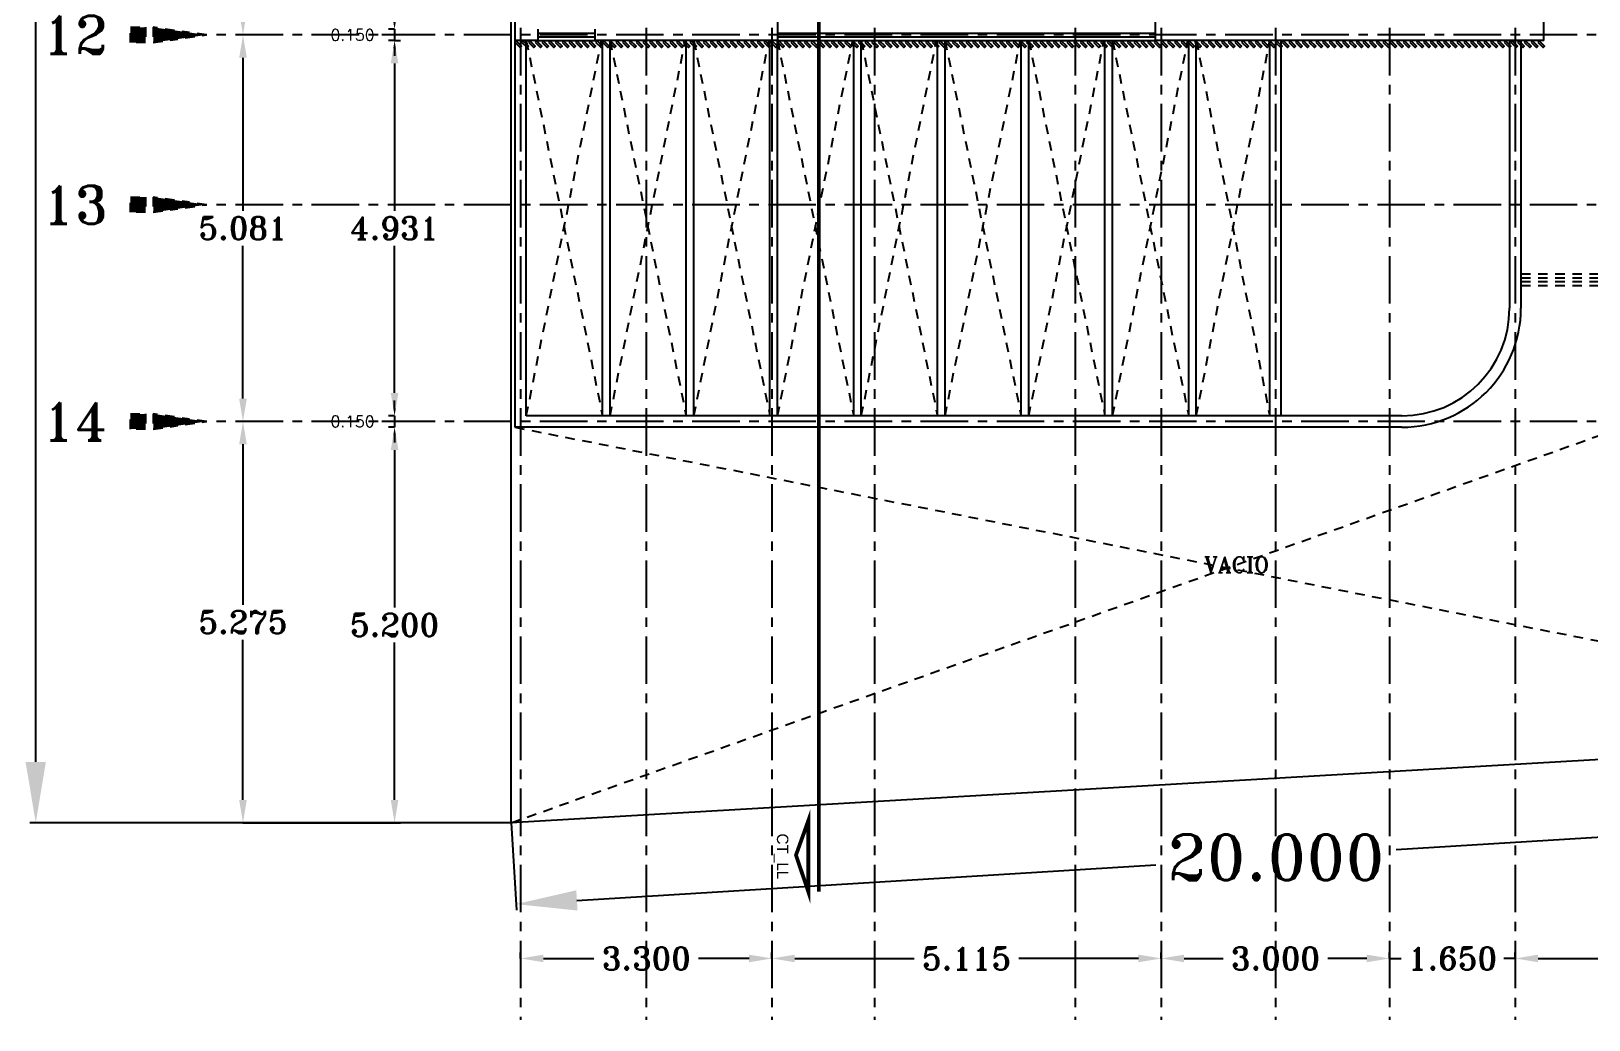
# Model space of a CAD drawing. Extents: x 915 to 2178, y -798 to 165.
# Drawn here: x 1325.22 to 1345.68, y -724.2 to -711.21 of the extents above; entities that cross this region are included whole.
import ezdxf
from ezdxf.enums import TextEntityAlignment as Align

# ---------------------------------------------------------------- set-up
doc = ezdxf.new("R2010")
doc.units = 0
doc.header["$LTSCALE"] = 0.5
doc.header["$MEASUREMENT"] = 0
for name, pattern in [('ACAD_ISO10W100', [18, 12, -3, 0, -3]), ('CENTER', [2, 1.25, -0.25, 0.25, -0.25]), ('DASHDOT2', [0.5, 0.25, -0.125, 0, -0.125]), ('HIDDEN2', [0.1875, 0.125, -0.0625])]:
    doc.linetypes.add(name, pattern=pattern)
doc.layers.get('0').update_dxf_attribs({"linetype": 'CONTINUOUS'})
doc.layers.get('DEFPOINTS').update_dxf_attribs({"linetype": 'CONTINUOUS'})
for name, color, linetype in [('COTA', 7, 'CONTINUOUS'), ('COTAS', 7, 'CONTINUOUS'), ('EJE', 125, 'DASHDOT2'), ('EJES', 125, 'CENTER'), ('linea_corte', 1, 'ACAD_ISO10W100'), ('MOBILIARIO', 125, 'CONTINUOUS'), ('MURO', 150, 'CONTINUOUS'), ('muro bajo', 40, 'CONTINUOUS'), ('proyecciones', 6, 'HIDDEN2'), ('TERRENO', 8, 'CONTINUOUS'), ('ventanas', 4, 'CONTINUOUS')]:
    doc.layers.add(name, color=color, linetype=linetype)
doc.styles.add('ROMANT', font='romant')
doc.dimstyles.new('detalle', dxfattribs={"dimtxt": 0.2, "dimasz": 0.15, "dimexe": 0.08, "dimexo": 0, "dimgap": 0.08, "dimtad": 0, "dimtih": 1, "dimtoh": 1, "dimdec": 3, "dimzin": 1, "dimdsep": 46, "dimtxsty": 'ROMANT', "dimcen": 0.15, "dimclrd": 143, "dimclre": 9, "dimadec": 0, "dimazin": 0, "dimtfac": 1, "dimtdec": 3, "dimtmove": 0, "dimatfit": 3, "dimfxl": 1, "dimarcsym": 0})

# ---------------------------------------------------------------- blocks, each defined once
blk = doc.blocks.new('*D58')
at = {"layer": 'COTAS', "color": 9, "lineweight": -2, "transparency": 16777216}
for p, q in [((1331.523, -671.662), (1325.199, -671.662)), ((1331.523, -721.612), (1325.199, -721.612))]:
    blk.add_line(p, q, dxfattribs=at)
at = {"layer": 'COTAS', "color": 143, "lineweight": -2, "transparency": 16777216}
for p, q in [((1325.279, -672.462), (1325.279, -697.565)), ((1325.279, -720.812), (1325.279, -698.325))]:
    blk.add_line(p, q, dxfattribs=at)
at = {"layer": 'COTAS', "color": 143, "transparency": 16777216}
for points in [[(1325.145, -672.462), (1325.412, -672.462), (1325.279, -671.662)], [(1325.145, -720.812), (1325.412, -720.812), (1325.279, -721.612)]]:
    blk.add_solid(points, dxfattribs=at)
at = {"layer": 'DEFPOINTS', "color": 0, "transparency": 16777216}
for p in [(1331.523, -671.662), (1325.279, -721.612), (1331.523, -721.612)]:
    blk.add_point(p, dxfattribs=at)
at = {"layer": 'COTAS', "color": 0, "transparency": 16777216, "insert": (1325.279, -697.945), "char_height": 0.6, "attachment_point": 5, "style": 'ROMANT'}
blk.add_mtext('49.950', dxfattribs=at)
blk = doc.blocks.new('*D59')
at = {"layer": 'COTAS', "color": 9, "lineweight": -2, "transparency": 16777216}
for p, q in [((1351.485, -720.381), (1351.555, -721.53)), ((1331.523, -721.612), (1331.593, -722.761))]:
    blk.add_line(p, q, dxfattribs=at)
at = {"layer": 'COTAS', "color": 143, "lineweight": -2, "transparency": 16777216}
for p, q in [((1350.752, -721.499), (1343.149, -721.968)), ((1332.387, -722.632), (1339.989, -722.163))]:
    blk.add_line(p, q, dxfattribs=at)
at = {"layer": 'COTAS', "color": 143, "transparency": 16777216}
for points in [[(1350.744, -721.366), (1350.76, -721.632), (1351.551, -721.45)], [(1332.379, -722.499), (1332.395, -722.765), (1331.588, -722.681)]]:
    blk.add_solid(points, dxfattribs=at)
at = {"layer": 'DEFPOINTS', "color": 0, "transparency": 16777216}
for p in [(1351.485, -720.381), (1331.523, -721.612), (1351.551, -721.45)]:
    blk.add_point(p, dxfattribs=at)
at = {"layer": 'COTAS', "color": 0, "transparency": 16777216, "insert": (1341.569, -722.066), "char_height": 0.6, "attachment_point": 5, "style": 'ROMANT'}
blk.add_mtext('20.000', dxfattribs=at)
blk = doc.blocks.new('DI-P0102')
at = {"const_width": 0.2}
blk.add_lwpolyline([(-0.8, 0), (-1, 0)], dxfattribs=at)
for points in [[(-1, 0.1), (-0.8, 0.1), (-0.8, -0.1), (-1, -0.1)], [(0, 0), (-0.7, 0.1), (-0.7, -0.1)]]:
    blk.add_lwpolyline(points, close=True)
blk.add_lwpolyline([(0, 0, 0, 0.2, 0), (-0.7, 0, 0.2, 0.2, 0)], format="xyseb")
at = {"style": 'ROMANT'}
blk.add_attdef('A', text='', height=0.6, dxfattribs=at).set_placement((-1.3, 0), align=Align.MIDDLE_RIGHT)
blk = doc.blocks.new('*D87')
at = {"layer": 'COTA', "color": 9, "lineweight": -2, "transparency": 16777216}
for p, q in [((1328.001, -709.606), (1327.921, -709.606)), ((1328.001, -711.256), (1327.921, -711.256))]:
    blk.add_line(p, q, dxfattribs=at)
at = {"layer": 'COTA', "color": 143, "lineweight": -2, "transparency": 16777216}
for p, q in [((1328.001, -709.906), (1328.001, -710.201)), ((1328.001, -710.956), (1328.001, -710.661))]:
    blk.add_line(p, q, dxfattribs=at)
at = {"layer": 'COTA', "color": 143, "transparency": 16777216}
for points in [[(1327.951, -709.906), (1328.051, -709.906), (1328.001, -709.606)], [(1327.951, -710.956), (1328.051, -710.956), (1328.001, -711.256)]]:
    blk.add_solid(points, dxfattribs=at)
at = {"layer": 'DEFPOINTS', "color": 0, "transparency": 16777216}
for p in [(1328.001, -709.606), (1328.001, -711.256), (1328.001, -711.256)]:
    blk.add_point(p, dxfattribs=at)
at = {"layer": 'COTA', "color": 0, "transparency": 16777216, "insert": (1328.001, -710.431), "char_height": 0.3, "attachment_point": 5, "style": 'ROMANT'}
blk.add_mtext('1.650', dxfattribs=at)
blk = doc.blocks.new('*D88')
at = {"layer": 'COTA', "color": 9, "lineweight": -2, "transparency": 16777216}
for p, q in [((1328.001, -716.337), (1327.921, -716.337)), ((1328.001, -721.612), (1327.921, -721.612))]:
    blk.add_line(p, q, dxfattribs=at)
at = {"layer": 'COTA', "color": 143, "lineweight": -2, "transparency": 16777216}
for p, q in [((1328.001, -716.637), (1328.001, -718.745)), ((1328.001, -721.312), (1328.001, -719.205))]:
    blk.add_line(p, q, dxfattribs=at)
at = {"layer": 'COTA', "color": 143, "transparency": 16777216}
for points in [[(1327.951, -716.637), (1328.051, -716.637), (1328.001, -716.337)], [(1327.951, -721.312), (1328.051, -721.312), (1328.001, -721.612)]]:
    blk.add_solid(points, dxfattribs=at)
at = {"layer": 'DEFPOINTS', "color": 0, "transparency": 16777216}
for p in [(1328.001, -716.337), (1328.001, -721.612), (1328.001, -721.612)]:
    blk.add_point(p, dxfattribs=at)
at = {"layer": 'COTA', "color": 0, "transparency": 16777216, "insert": (1328.001, -718.975), "char_height": 0.3, "attachment_point": 5, "style": 'ROMANT'}
blk.add_mtext('5.275', dxfattribs=at)
blk = doc.blocks.new('*D93')
at = {"layer": 'COTA', "color": 9, "lineweight": -2, "transparency": 16777216}
for p, q in [((1328.001, -711.256), (1327.921, -711.256)), ((1328.001, -716.337), (1327.921, -716.337))]:
    blk.add_line(p, q, dxfattribs=at)
at = {"layer": 'COTA', "color": 143, "lineweight": -2, "transparency": 16777216}
for p, q in [((1328.001, -711.556), (1328.001, -713.567)), ((1328.001, -716.037), (1328.001, -714.027))]:
    blk.add_line(p, q, dxfattribs=at)
at = {"layer": 'COTA', "color": 143, "transparency": 16777216}
for points in [[(1327.951, -711.556), (1328.051, -711.556), (1328.001, -711.256)], [(1327.951, -716.037), (1328.051, -716.037), (1328.001, -716.337)]]:
    blk.add_solid(points, dxfattribs=at)
at = {"layer": 'DEFPOINTS', "color": 0, "transparency": 16777216}
for p in [(1328.001, -711.256), (1328.001, -716.337), (1328.001, -716.337)]:
    blk.add_point(p, dxfattribs=at)
at = {"layer": 'COTA', "color": 0, "transparency": 16777216, "insert": (1328.001, -713.797), "char_height": 0.3, "attachment_point": 5, "style": 'ROMANT'}
blk.add_mtext('5.081', dxfattribs=at)
blk = doc.blocks.new('*D94')
at = {"layer": 'COTA', "color": 9, "lineweight": -2, "transparency": 16777216}
for p, q in [((1331.648, -723.395), (1331.648, -723.315)), ((1334.948, -723.395), (1334.948, -723.315))]:
    blk.add_line(p, q, dxfattribs=at)
at = {"layer": 'COTA', "color": 143, "lineweight": -2, "transparency": 16777216}
for p, q in [((1331.948, -723.395), (1332.61, -723.395)), ((1334.648, -723.395), (1333.985, -723.395))]:
    blk.add_line(p, q, dxfattribs=at)
at = {"layer": 'COTA', "color": 143, "transparency": 16777216}
for points in [[(1331.948, -723.345), (1331.948, -723.445), (1331.648, -723.395)], [(1334.648, -723.345), (1334.648, -723.445), (1334.948, -723.395)]]:
    blk.add_solid(points, dxfattribs=at)
at = {"layer": 'DEFPOINTS', "color": 0, "transparency": 16777216}
for p in [(1331.648, -723.395), (1334.948, -723.395), (1334.948, -723.395)]:
    blk.add_point(p, dxfattribs=at)
at = {"layer": 'COTA', "color": 0, "transparency": 16777216, "insert": (1333.298, -723.395), "char_height": 0.3, "attachment_point": 5, "style": 'ROMANT'}
blk.add_mtext('3.300', dxfattribs=at)
blk = doc.blocks.new('*D95')
at = {"layer": 'COTA', "color": 9, "lineweight": -2, "transparency": 16777216}
for p, q in [((1334.948, -723.395), (1334.948, -723.315)), ((1340.062, -723.395), (1340.062, -723.315))]:
    blk.add_line(p, q, dxfattribs=at)
at = {"layer": 'COTA', "color": 143, "lineweight": -2, "transparency": 16777216}
for p, q in [((1335.248, -723.395), (1336.818, -723.395)), ((1339.762, -723.395), (1338.192, -723.395))]:
    blk.add_line(p, q, dxfattribs=at)
at = {"layer": 'COTA', "color": 143, "transparency": 16777216}
for points in [[(1335.248, -723.345), (1335.248, -723.445), (1334.948, -723.395)], [(1339.762, -723.345), (1339.762, -723.445), (1340.062, -723.395)]]:
    blk.add_solid(points, dxfattribs=at)
at = {"layer": 'DEFPOINTS', "color": 0, "transparency": 16777216}
for p in [(1334.948, -723.395), (1340.062, -723.395), (1340.062, -723.395)]:
    blk.add_point(p, dxfattribs=at)
at = {"layer": 'COTA', "color": 0, "transparency": 16777216, "insert": (1337.505, -723.395), "char_height": 0.3, "attachment_point": 5, "style": 'ROMANT'}
blk.add_mtext('5.115', dxfattribs=at)
blk = doc.blocks.new('*D96')
at = {"layer": 'COTA', "color": 9, "lineweight": -2, "transparency": 16777216}
for p, q in [((1340.062, -723.395), (1340.062, -723.315)), ((1343.062, -723.395), (1343.062, -723.315))]:
    blk.add_line(p, q, dxfattribs=at)
at = {"layer": 'COTA', "color": 143, "lineweight": -2, "transparency": 16777216}
for p, q in [((1340.362, -723.395), (1340.875, -723.395)), ((1342.762, -723.395), (1342.249, -723.395))]:
    blk.add_line(p, q, dxfattribs=at)
at = {"layer": 'COTA', "color": 143, "transparency": 16777216}
for points in [[(1340.362, -723.345), (1340.362, -723.445), (1340.062, -723.395)], [(1342.762, -723.345), (1342.762, -723.445), (1343.062, -723.395)]]:
    blk.add_solid(points, dxfattribs=at)
at = {"layer": 'DEFPOINTS', "color": 0, "transparency": 16777216}
for p in [(1340.062, -723.395), (1343.062, -723.395), (1343.062, -723.395)]:
    blk.add_point(p, dxfattribs=at)
at = {"layer": 'COTA', "color": 0, "transparency": 16777216, "insert": (1341.562, -723.395), "char_height": 0.3, "attachment_point": 5, "style": 'ROMANT'}
blk.add_mtext('3.000', dxfattribs=at)
blk = doc.blocks.new('*D97')
at = {"layer": 'COTA', "color": 143, "lineweight": -2, "transparency": 16777216}
for p, q in [((1342.762, -723.395), (1342.462, -723.395)), ((1343.062, -723.395), (1343.214, -723.395)), ((1344.712, -723.395), (1344.56, -723.395)), ((1345.012, -723.395), (1345.312, -723.395))]:
    blk.add_line(p, q, dxfattribs=at)
at = {"layer": 'COTA', "color": 9, "lineweight": -2, "transparency": 16777216}
for p, q in [((1343.062, -723.395), (1343.062, -723.315)), ((1344.712, -723.395), (1344.712, -723.315))]:
    blk.add_line(p, q, dxfattribs=at)
at = {"layer": 'COTA', "color": 143, "transparency": 16777216}
for points in [[(1342.762, -723.345), (1342.762, -723.445), (1343.062, -723.395)], [(1345.012, -723.345), (1345.012, -723.445), (1344.712, -723.395)]]:
    blk.add_solid(points, dxfattribs=at)
at = {"layer": 'DEFPOINTS', "color": 0, "transparency": 16777216}
for p in [(1343.062, -723.395), (1344.712, -723.395), (1344.712, -723.395)]:
    blk.add_point(p, dxfattribs=at)
at = {"layer": 'COTA', "color": 0, "transparency": 16777216, "insert": (1343.887, -723.395), "char_height": 0.3, "attachment_point": 5, "style": 'ROMANT'}
blk.add_mtext('1.650', dxfattribs=at)
blk = doc.blocks.new('*D98')
at = {"layer": 'COTA', "color": 9, "lineweight": -2, "transparency": 16777216}
for p, q in [((1344.712, -723.395), (1344.712, -723.315)), ((1351.318, -723.395), (1351.318, -723.315))]:
    blk.add_line(p, q, dxfattribs=at)
at = {"layer": 'COTA', "color": 143, "lineweight": -2, "transparency": 16777216}
for p, q in [((1345.012, -723.395), (1347.328, -723.395)), ((1351.018, -723.395), (1348.702, -723.395))]:
    blk.add_line(p, q, dxfattribs=at)
at = {"layer": 'COTA', "color": 143, "transparency": 16777216}
for points in [[(1345.012, -723.345), (1345.012, -723.445), (1344.712, -723.395)], [(1351.018, -723.345), (1351.018, -723.445), (1351.318, -723.395)]]:
    blk.add_solid(points, dxfattribs=at)
at = {"layer": 'DEFPOINTS', "color": 0, "transparency": 16777216}
for p in [(1344.712, -723.395), (1351.318, -723.395), (1351.318, -723.395)]:
    blk.add_point(p, dxfattribs=at)
at = {"layer": 'COTA', "color": 0, "transparency": 16777216, "insert": (1348.015, -723.395), "char_height": 0.3, "attachment_point": 5, "style": 'ROMANT'}
blk.add_mtext('6.606', dxfattribs=at)
blk = doc.blocks.new('*D178')
at = {"layer": 'COTA', "color": 143, "lineweight": -2, "transparency": 16777216}
for p, q in [((1329.992, -711.081), (1329.992, -710.981)), ((1329.992, -711.181), (1329.992, -711.331)), ((1329.992, -711.181), (1329.992, -711.331)), ((1329.983, -711.256), (1329.823, -711.256)), ((1329.992, -711.256), (1329.983, -711.256)), ((1329.992, -711.431), (1329.992, -711.531))]:
    blk.add_line(p, q, dxfattribs=at)
at = {"layer": 'COTA', "color": 9, "lineweight": -2, "transparency": 16777216}
for p, q in [((1329.992, -711.181), (1329.912, -711.181)), ((1329.992, -711.331), (1329.912, -711.331))]:
    blk.add_line(p, q, dxfattribs=at)
at = {"layer": 'COTA', "color": 143, "transparency": 16777216}
for points in [[(1329.975, -711.081), (1330.009, -711.081), (1329.992, -711.181)], [(1329.975, -711.431), (1330.009, -711.431), (1329.992, -711.331)]]:
    blk.add_solid(points, dxfattribs=at)
at = {"layer": 'DEFPOINTS', "color": 0, "transparency": 16777216}
for p in [(1329.992, -711.181), (1329.992, -711.331), (1329.992, -711.331)]:
    blk.add_point(p, dxfattribs=at)
at = {"layer": 'COTA', "color": 0, "transparency": 16777216, "insert": (1329.44, -711.256), "char_height": 0.15, "attachment_point": 5, "style": 'ROMANT'}
blk.add_mtext('0.150', dxfattribs=at)
blk = doc.blocks.new('*D179')
at = {"layer": 'COTA', "color": 143, "lineweight": -2, "transparency": 16777216}
for p, q in [((1329.992, -716.162), (1329.992, -716.062)), ((1329.992, -716.262), (1329.992, -716.412)), ((1329.992, -716.262), (1329.992, -716.412)), ((1329.983, -716.337), (1329.823, -716.337)), ((1329.992, -716.337), (1329.983, -716.337)), ((1329.992, -716.512), (1329.992, -716.612))]:
    blk.add_line(p, q, dxfattribs=at)
at = {"layer": 'COTA', "color": 9, "lineweight": -2, "transparency": 16777216}
for p, q in [((1329.992, -716.262), (1329.912, -716.262)), ((1329.992, -716.412), (1329.912, -716.412))]:
    blk.add_line(p, q, dxfattribs=at)
at = {"layer": 'COTA', "color": 143, "transparency": 16777216}
for points in [[(1329.975, -716.162), (1330.009, -716.162), (1329.992, -716.262)], [(1329.975, -716.512), (1330.009, -716.512), (1329.992, -716.412)]]:
    blk.add_solid(points, dxfattribs=at)
at = {"layer": 'DEFPOINTS', "color": 0, "transparency": 16777216}
for p in [(1329.992, -716.262), (1329.992, -716.412), (1329.992, -716.412)]:
    blk.add_point(p, dxfattribs=at)
at = {"layer": 'COTA', "color": 0, "transparency": 16777216, "insert": (1329.44, -716.337), "char_height": 0.15, "attachment_point": 5, "style": 'ROMANT'}
blk.add_mtext('0.150', dxfattribs=at)
blk = doc.blocks.new('*D180')
at = {"layer": 'COTA', "color": 9, "lineweight": -2, "transparency": 16777216}
for p, q in [((1329.992, -711.331), (1330.072, -711.331)), ((1329.992, -716.262), (1329.912, -716.262))]:
    blk.add_line(p, q, dxfattribs=at)
at = {"layer": 'COTA', "color": 143, "lineweight": -2, "transparency": 16777216}
for p, q in [((1329.992, -711.631), (1329.992, -713.567)), ((1329.992, -715.962), (1329.992, -714.027))]:
    blk.add_line(p, q, dxfattribs=at)
at = {"layer": 'COTA', "color": 143, "transparency": 16777216}
for points in [[(1329.942, -711.631), (1330.042, -711.631), (1329.992, -711.331)], [(1329.942, -715.962), (1330.042, -715.962), (1329.992, -716.262)]]:
    blk.add_solid(points, dxfattribs=at)
at = {"layer": 'DEFPOINTS', "color": 0, "transparency": 16777216}
for p in [(1329.992, -711.331), (1329.992, -716.262), (1329.992, -716.262)]:
    blk.add_point(p, dxfattribs=at)
at = {"layer": 'COTA', "color": 0, "transparency": 16777216, "insert": (1329.992, -713.797), "char_height": 0.3, "attachment_point": 5, "style": 'ROMANT'}
blk.add_mtext('4.931', dxfattribs=at)
blk = doc.blocks.new('*D181')
at = {"layer": 'COTA', "color": 9, "lineweight": -2, "transparency": 16777216}
for p, q in [((1329.992, -716.412), (1329.912, -716.412)), ((1328.001, -721.612), (1330.072, -721.612))]:
    blk.add_line(p, q, dxfattribs=at)
at = {"layer": 'COTA', "color": 143, "lineweight": -2, "transparency": 16777216}
for p, q in [((1329.992, -716.712), (1329.992, -718.782)), ((1329.992, -721.312), (1329.992, -719.242))]:
    blk.add_line(p, q, dxfattribs=at)
at = {"layer": 'COTA', "color": 143, "transparency": 16777216}
for points in [[(1329.942, -716.712), (1330.042, -716.712), (1329.992, -716.412)], [(1329.942, -721.312), (1330.042, -721.312), (1329.992, -721.612)]]:
    blk.add_solid(points, dxfattribs=at)
at = {"layer": 'DEFPOINTS', "color": 0, "transparency": 16777216}
for p in [(1329.992, -716.412), (1328.001, -721.612), (1329.992, -721.612)]:
    blk.add_point(p, dxfattribs=at)
at = {"layer": 'COTA', "color": 0, "transparency": 16777216, "insert": (1329.992, -719.012), "char_height": 0.3, "attachment_point": 5, "style": 'ROMANT'}
blk.add_mtext('5.200', dxfattribs=at)

msp = doc.modelspace()

# ---------------------------------------------------------------- linework, layer by layer
at = {"layer": 'COTA'}
msp.add_line((1331.5225, -721.6124), (1328.6091, -721.6124), dxfattribs=at)
at = {"layer": 'EJES'}
for p, q in [((1331.6475, -669.1624), (1331.6475, -724.2023)), ((1333.2975, -669.1624), (1333.2975, -724.2023)), ((1334.9475, -669.1624), (1334.9475, -724.2023)), ((1336.2975, -669.1624), (1336.2975, -724.2023)), ((1338.9299, -669.1624), (1338.9299, -724.2023)), ((1340.0622, -669.1624), (1340.0622, -724.2023)), ((1341.5622, -669.1624), (1341.5622, -724.2023)), ((1343.0622, -669.1624), (1343.0622, -724.2023)), ((1344.7122, -669.1624), (1344.7122, -724.2023)), ((1355.5265, -711.2561), (1327.5225, -711.2561)), ((1355.5265, -713.4874), (1327.5225, -713.4874)), ((1355.5265, -716.3374), (1327.5225, -716.3374))]:
    msp.add_line(p, q, dxfattribs=at)
at = {"layer": 'linea_corte', "ltscale": 0.05, "const_width": 0.05}
msp.add_lwpolyline([(1335.5645, -670.8789), (1335.5645, -722.517)], dxfattribs=at)
at = {"layer": 'linea_corte', "const_width": 0.05}
msp.add_lwpolyline([(1335.4259, -721.5854), (1335.4259, -722.517), (1335.2646, -722.0367), (1335.4259, -721.5854)], dxfattribs=at)
at = {"layer": 'MOBILIARIO', "ltscale": 5}
for p, q in [((1332.7225, -716.2624), (1332.7225, -711.3311)), ((1332.8225, -716.2624), (1332.8225, -711.3311)), ((1333.8225, -716.2624), (1333.8225, -711.3311)), ((1333.9225, -716.2624), (1333.9225, -711.3311)), ((1334.9225, -716.2624), (1334.9225, -711.3311)), ((1335.0225, -716.2624), (1335.0225, -711.3311)), ((1336.0225, -716.2624), (1336.0225, -711.3311)), ((1336.1225, -716.2624), (1336.1225, -711.3311)), ((1337.1225, -716.2624), (1337.1225, -711.3311)), ((1337.2225, -716.2624), (1337.2225, -711.3311)), ((1338.2225, -716.2624), (1338.2225, -711.3311)), ((1338.3225, -716.2624), (1338.3225, -711.3311)), ((1339.3225, -716.2624), (1339.3225, -711.3311)), ((1339.4225, -716.2624), (1339.4225, -711.3311)), ((1340.4225, -716.2624), (1340.4225, -711.3311)), ((1340.5225, -716.2624), (1340.5225, -711.3311))]:
    msp.add_line(p, q, dxfattribs=at)
for points in [[(1331.5725, -711.3498), (1331.6433, -711.4205), (1331.6609, -711.4028), (1331.5902, -711.3321), (1331.5725, -711.3498)], [(1331.6609, -711.3498), (1331.7316, -711.4205), (1331.7493, -711.4028), (1331.6786, -711.3321), (1331.6609, -711.3498)], [(1331.7493, -711.3498), (1331.82, -711.4205), (1331.8377, -711.4028), (1331.767, -711.3321), (1331.7493, -711.3498)], [(1331.8377, -711.3498), (1331.9084, -711.4205), (1331.9261, -711.4028), (1331.8554, -711.3321), (1331.8377, -711.3498)], [(1331.9261, -711.3498), (1331.9968, -711.4205), (1332.0145, -711.4028), (1331.9438, -711.3321), (1331.9261, -711.3498)], [(1332.0145, -711.3498), (1332.0852, -711.4205), (1332.1029, -711.4028), (1332.0322, -711.3321), (1332.0145, -711.3498)], [(1332.1029, -711.3498), (1332.1736, -711.4205), (1332.1913, -711.4028), (1332.1205, -711.3321), (1332.1029, -711.3498)], [(1332.1913, -711.3498), (1332.262, -711.4205), (1332.2796, -711.4028), (1332.2089, -711.3321), (1332.1913, -711.3498)], [(1332.2796, -711.3498), (1332.3504, -711.4205), (1332.368, -711.4028), (1332.2973, -711.3321), (1332.2796, -711.3498)], [(1332.368, -711.3498), (1332.4387, -711.4205), (1332.4564, -711.4028), (1332.3857, -711.3321), (1332.368, -711.3498)], [(1332.4564, -711.3498), (1332.5271, -711.4205), (1332.5448, -711.4028), (1332.4741, -711.3321), (1332.4564, -711.3498)], [(1332.5448, -711.3498), (1332.6155, -711.4205), (1332.6332, -711.4028), (1332.5625, -711.3321), (1332.5448, -711.3498)], [(1332.6332, -711.3498), (1332.7039, -711.4205), (1332.7216, -711.4028), (1332.6509, -711.3321), (1332.6332, -711.3498)], [(1332.7216, -711.3498), (1332.7923, -711.4205), (1332.81, -711.4028), (1332.7393, -711.3321), (1332.7216, -711.3498)], [(1332.81, -711.3498), (1332.8807, -711.4205), (1332.8984, -711.4028), (1332.8277, -711.3321), (1332.81, -711.3498)], [(1332.8984, -711.3498), (1332.9691, -711.4205), (1332.9868, -711.4028), (1332.916, -711.3321), (1332.8984, -711.3498)], [(1332.9868, -711.3498), (1333.0575, -711.4205), (1333.0751, -711.4028), (1333.0044, -711.3321), (1332.9868, -711.3498)], [(1333.0751, -711.3498), (1333.1459, -711.4205), (1333.1635, -711.4028), (1333.0928, -711.3321), (1333.0751, -711.3498)], [(1333.1635, -711.3498), (1333.2342, -711.4205), (1333.2519, -711.4028), (1333.1812, -711.3321), (1333.1635, -711.3498)], [(1333.2519, -711.3498), (1333.3226, -711.4205), (1333.3403, -711.4028), (1333.2696, -711.3321), (1333.2519, -711.3498)], [(1333.3403, -711.3498), (1333.411, -711.4205), (1333.4287, -711.4028), (1333.358, -711.3321), (1333.3403, -711.3498)], [(1333.4287, -711.3498), (1333.4994, -711.4205), (1333.5171, -711.4028), (1333.4464, -711.3321), (1333.4287, -711.3498)], [(1333.5171, -711.3498), (1333.5878, -711.4205), (1333.6055, -711.4028), (1333.5348, -711.3321), (1333.5171, -711.3498)], [(1333.6055, -711.3498), (1333.6762, -711.4205), (1333.6939, -711.4028), (1333.6232, -711.3321), (1333.6055, -711.3498)], [(1333.6939, -711.3498), (1333.7646, -711.4205), (1333.7822, -711.4028), (1333.7115, -711.3321), (1333.6939, -711.3498)], [(1333.7822, -711.3498), (1333.853, -711.4205), (1333.8706, -711.4028), (1333.7999, -711.3321), (1333.7822, -711.3498)], [(1333.8706, -711.3498), (1333.9413, -711.4205), (1333.959, -711.4028), (1333.8883, -711.3321), (1333.8706, -711.3498)], [(1333.959, -711.3498), (1334.0297, -711.4205), (1334.0474, -711.4028), (1333.9767, -711.3321), (1333.959, -711.3498)], [(1334.0474, -711.3498), (1334.1181, -711.4205), (1334.1358, -711.4028), (1334.0651, -711.3321), (1334.0474, -711.3498)], [(1334.1358, -711.3498), (1334.2065, -711.4205), (1334.2242, -711.4028), (1334.1535, -711.3321), (1334.1358, -711.3498)], [(1334.2242, -711.3498), (1334.2949, -711.4205), (1334.3126, -711.4028), (1334.2419, -711.3321), (1334.2242, -711.3498)], [(1334.3126, -711.3498), (1334.3833, -711.4205), (1334.401, -711.4028), (1334.3303, -711.3321), (1334.3126, -711.3498)], [(1334.401, -711.3498), (1334.4717, -711.4205), (1334.4894, -711.4028), (1334.4186, -711.3321), (1334.401, -711.3498)], [(1334.4894, -711.3498), (1334.5601, -711.4205), (1334.5777, -711.4028), (1334.507, -711.3321), (1334.4894, -711.3498)], [(1334.5777, -711.3498), (1334.6485, -711.4205), (1334.6661, -711.4028), (1334.5954, -711.3321), (1334.5777, -711.3498)], [(1334.6661, -711.3498), (1334.7368, -711.4205), (1334.7545, -711.4028), (1334.6838, -711.3321), (1334.6661, -711.3498)], [(1334.7545, -711.3498), (1334.8252, -711.4205), (1334.8429, -711.4028), (1334.7722, -711.3321), (1334.7545, -711.3498)], [(1334.8429, -711.3498), (1334.9136, -711.4205), (1334.9313, -711.4028), (1334.8606, -711.3321), (1334.8429, -711.3498)], [(1334.9313, -711.3498), (1335.002, -711.4205), (1335.0197, -711.4028), (1334.949, -711.3321), (1334.9313, -711.3498)], [(1335.0197, -711.3498), (1335.0904, -711.4205), (1335.1081, -711.4028), (1335.0374, -711.3321), (1335.0197, -711.3498)], [(1335.1081, -711.3498), (1335.1788, -711.4205), (1335.1965, -711.4028), (1335.1258, -711.3321), (1335.1081, -711.3498)], [(1335.1965, -711.3498), (1335.2672, -711.4205), (1335.2849, -711.4028), (1335.2141, -711.3321), (1335.1965, -711.3498)], [(1335.2849, -711.3498), (1335.3556, -711.4205), (1335.3732, -711.4028), (1335.3025, -711.3321), (1335.2849, -711.3498)], [(1335.3732, -711.3498), (1335.444, -711.4205), (1335.4616, -711.4028), (1335.3909, -711.3321), (1335.3732, -711.3498)], [(1335.4616, -711.3498), (1335.5323, -711.4205), (1335.55, -711.4028), (1335.4793, -711.3321), (1335.4616, -711.3498)], [(1335.55, -711.3498), (1335.6207, -711.4205), (1335.6384, -711.4028), (1335.5677, -711.3321), (1335.55, -711.3498)], [(1335.6384, -711.3498), (1335.7091, -711.4205), (1335.7268, -711.4028), (1335.6561, -711.3321), (1335.6384, -711.3498)], [(1335.7268, -711.3498), (1335.7975, -711.4205), (1335.8152, -711.4028), (1335.7445, -711.3321), (1335.7268, -711.3498)], [(1335.8152, -711.3498), (1335.8859, -711.4205), (1335.9036, -711.4028), (1335.8329, -711.3321), (1335.8152, -711.3498)], [(1335.9036, -711.3498), (1335.9743, -711.4205), (1335.992, -711.4028), (1335.9212, -711.3321), (1335.9036, -711.3498)], [(1335.992, -711.3498), (1336.0627, -711.4205), (1336.0803, -711.4028), (1336.0096, -711.3321), (1335.992, -711.3498)], [(1336.0803, -711.3498), (1336.1511, -711.4205), (1336.1687, -711.4028), (1336.098, -711.3321), (1336.0803, -711.3498)], [(1336.1687, -711.3498), (1336.2394, -711.4205), (1336.2571, -711.4028), (1336.1864, -711.3321), (1336.1687, -711.3498)], [(1336.2571, -711.3498), (1336.3278, -711.4205), (1336.3455, -711.4028), (1336.2748, -711.3321), (1336.2571, -711.3498)], [(1336.3455, -711.3498), (1336.4162, -711.4205), (1336.4339, -711.4028), (1336.3632, -711.3321), (1336.3455, -711.3498)], [(1336.4339, -711.3498), (1336.5046, -711.4205), (1336.5223, -711.4028), (1336.4516, -711.3321), (1336.4339, -711.3498)], [(1336.5223, -711.3498), (1336.593, -711.4205), (1336.6107, -711.4028), (1336.54, -711.3321), (1336.5223, -711.3498)], [(1336.6107, -711.3498), (1336.6814, -711.4205), (1336.6991, -711.4028), (1336.6284, -711.3321), (1336.6107, -711.3498)], [(1336.6991, -711.3498), (1336.7698, -711.4205), (1336.7875, -711.4028), (1336.7167, -711.3321), (1336.6991, -711.3498)], [(1336.7875, -711.3498), (1336.8582, -711.4205), (1336.8758, -711.4028), (1336.8051, -711.3321), (1336.7875, -711.3498)], [(1336.8758, -711.3498), (1336.9466, -711.4205), (1336.9642, -711.4028), (1336.8935, -711.3321), (1336.8758, -711.3498)], [(1336.9642, -711.3498), (1337.0349, -711.4205), (1337.0526, -711.4028), (1336.9819, -711.3321), (1336.9642, -711.3498)], [(1337.0526, -711.3498), (1337.1233, -711.4205), (1337.141, -711.4028), (1337.0703, -711.3321), (1337.0526, -711.3498)], [(1337.141, -711.3498), (1337.2117, -711.4205), (1337.2294, -711.4028), (1337.1587, -711.3321), (1337.141, -711.3498)], [(1337.2294, -711.3498), (1337.3001, -711.4205), (1337.3178, -711.4028), (1337.2471, -711.3321), (1337.2294, -711.3498)], [(1337.3178, -711.3498), (1337.3885, -711.4205), (1337.4062, -711.4028), (1337.3355, -711.3321), (1337.3178, -711.3498)], [(1337.4062, -711.3498), (1337.4769, -711.4205), (1337.4946, -711.4028), (1337.4238, -711.3321), (1337.4062, -711.3498)], [(1337.4946, -711.3498), (1337.5653, -711.4205), (1337.5829, -711.4028), (1337.5122, -711.3321), (1337.4946, -711.3498)], [(1337.5829, -711.3498), (1337.6537, -711.4205), (1337.6713, -711.4028), (1337.6006, -711.3321), (1337.5829, -711.3498)], [(1337.6713, -711.3498), (1337.742, -711.4205), (1337.7597, -711.4028), (1337.689, -711.3321), (1337.6713, -711.3498)], [(1337.7597, -711.3498), (1337.8304, -711.4205), (1337.8481, -711.4028), (1337.7774, -711.3321), (1337.7597, -711.3498)], [(1337.8481, -711.3498), (1337.9188, -711.4205), (1337.9365, -711.4028), (1337.8658, -711.3321), (1337.8481, -711.3498)], [(1337.9365, -711.3498), (1338.0072, -711.4205), (1338.0249, -711.4028), (1337.9542, -711.3321), (1337.9365, -711.3498)], [(1338.0249, -711.3498), (1338.0956, -711.4205), (1338.1133, -711.4028), (1338.0426, -711.3321), (1338.0249, -711.3498)], [(1338.1133, -711.3498), (1338.184, -711.4205), (1338.2017, -711.4028), (1338.131, -711.3321), (1338.1133, -711.3498)], [(1338.2017, -711.3498), (1338.2724, -711.4205), (1338.2901, -711.4028), (1338.2193, -711.3321), (1338.2017, -711.3498)], [(1338.2901, -711.3498), (1338.3608, -711.4205), (1338.3784, -711.4028), (1338.3077, -711.3321), (1338.2901, -711.3498)], [(1338.3784, -711.3498), (1338.4492, -711.4205), (1338.4668, -711.4028), (1338.3961, -711.3321), (1338.3784, -711.3498)], [(1338.4668, -711.3498), (1338.5375, -711.4205), (1338.5552, -711.4028), (1338.4845, -711.3321), (1338.4668, -711.3498)], [(1338.5552, -711.3498), (1338.6259, -711.4205), (1338.6436, -711.4028), (1338.5729, -711.3321), (1338.5552, -711.3498)], [(1338.6436, -711.3498), (1338.7143, -711.4205), (1338.732, -711.4028), (1338.6613, -711.3321), (1338.6436, -711.3498)], [(1338.732, -711.3498), (1338.8027, -711.4205), (1338.8204, -711.4028), (1338.7497, -711.3321), (1338.732, -711.3498)], [(1338.8204, -711.3498), (1338.8911, -711.4205), (1338.9088, -711.4028), (1338.8381, -711.3321), (1338.8204, -711.3498)], [(1338.9088, -711.3498), (1338.9795, -711.4205), (1338.9972, -711.4028), (1338.9265, -711.3321), (1338.9088, -711.3498)], [(1338.9972, -711.3498), (1339.0679, -711.4205), (1339.0856, -711.4028), (1339.0148, -711.3321), (1338.9972, -711.3498)], [(1339.0856, -711.3498), (1339.1563, -711.4205), (1339.1739, -711.4028), (1339.1032, -711.3321), (1339.0856, -711.3498)], [(1339.1739, -711.3498), (1339.2446, -711.4205), (1339.2623, -711.4028), (1339.1916, -711.3321), (1339.1739, -711.3498)], [(1339.2623, -711.3498), (1339.333, -711.4205), (1339.3507, -711.4028), (1339.28, -711.3321), (1339.2623, -711.3498)], [(1339.3507, -711.3498), (1339.4214, -711.4205), (1339.4391, -711.4028), (1339.3684, -711.3321), (1339.3507, -711.3498)], [(1339.4391, -711.3498), (1339.5098, -711.4205), (1339.5275, -711.4028), (1339.4568, -711.3321), (1339.4391, -711.3498)], [(1339.5275, -711.3498), (1339.5982, -711.4205), (1339.6159, -711.4028), (1339.5452, -711.3321), (1339.5275, -711.3498)], [(1339.6159, -711.3498), (1339.6866, -711.4205), (1339.7043, -711.4028), (1339.6336, -711.3321), (1339.6159, -711.3498)], [(1339.7043, -711.3498), (1339.775, -711.4205), (1339.7927, -711.4028), (1339.7219, -711.3321), (1339.7043, -711.3498)], [(1339.7927, -711.3498), (1339.8634, -711.4205), (1339.881, -711.4028), (1339.8103, -711.3321), (1339.7927, -711.3498)], [(1339.881, -711.3498), (1339.9518, -711.4205), (1339.9694, -711.4028), (1339.8987, -711.3321), (1339.881, -711.3498)], [(1339.9694, -711.3498), (1340.0401, -711.4205), (1340.0578, -711.4028), (1339.9871, -711.3321), (1339.9694, -711.3498)], [(1340.0578, -711.3498), (1340.1285, -711.4205), (1340.1462, -711.4028), (1340.0755, -711.3321), (1340.0578, -711.3498)], [(1340.1462, -711.3498), (1340.2169, -711.4205), (1340.2346, -711.4028), (1340.1639, -711.3321), (1340.1462, -711.3498)], [(1340.2346, -711.3498), (1340.3053, -711.4205), (1340.323, -711.4028), (1340.2523, -711.3321), (1340.2346, -711.3498)], [(1340.323, -711.3498), (1340.3937, -711.4205), (1340.4114, -711.4028), (1340.3407, -711.3321), (1340.323, -711.3498)], [(1340.4114, -711.3498), (1340.4821, -711.4205), (1340.4998, -711.4028), (1340.4291, -711.3321), (1340.4114, -711.3498)], [(1340.4998, -711.3498), (1340.5705, -711.4205), (1340.5882, -711.4028), (1340.5174, -711.3321), (1340.4998, -711.3498)], [(1340.5882, -711.3498), (1340.6589, -711.4205), (1340.6765, -711.4028), (1340.6058, -711.3321), (1340.5882, -711.3498)], [(1340.6765, -711.3498), (1340.7473, -711.4205), (1340.7649, -711.4028), (1340.6942, -711.3321), (1340.6765, -711.3498)], [(1340.7649, -711.3498), (1340.8356, -711.4205), (1340.8533, -711.4028), (1340.7826, -711.3321), (1340.7649, -711.3498)], [(1340.8533, -711.3498), (1340.924, -711.4205), (1340.9417, -711.4028), (1340.871, -711.3321), (1340.8533, -711.3498)], [(1340.9417, -711.3498), (1341.0124, -711.4205), (1341.0301, -711.4028), (1340.9594, -711.3321), (1340.9417, -711.3498)], [(1341.0301, -711.3498), (1341.1008, -711.4205), (1341.1185, -711.4028), (1341.0478, -711.3321), (1341.0301, -711.3498)], [(1341.1185, -711.3498), (1341.1892, -711.4205), (1341.2069, -711.4028), (1341.1362, -711.3321), (1341.1185, -711.3498)], [(1341.2069, -711.3498), (1341.2776, -711.4205), (1341.2953, -711.4028), (1341.2245, -711.3321), (1341.2069, -711.3498)], [(1341.2953, -711.3498), (1341.366, -711.4205), (1341.3836, -711.4028), (1341.3129, -711.3321), (1341.2953, -711.3498)], [(1341.3836, -711.3498), (1341.4544, -711.4205), (1341.472, -711.4028), (1341.4013, -711.3321), (1341.3836, -711.3498)], [(1341.472, -711.3498), (1341.5427, -711.4205), (1341.5604, -711.4028), (1341.4897, -711.3321), (1341.472, -711.3498)], [(1341.5604, -711.3498), (1341.6311, -711.4205), (1341.6488, -711.4028), (1341.5781, -711.3321), (1341.5604, -711.3498)], [(1341.6488, -711.3498), (1341.7195, -711.4205), (1341.7372, -711.4028), (1341.6665, -711.3321), (1341.6488, -711.3498)], [(1341.7372, -711.3498), (1341.8079, -711.4205), (1341.8256, -711.4028), (1341.7549, -711.3321), (1341.7372, -711.3498)], [(1341.8256, -711.3498), (1341.8963, -711.4205), (1341.914, -711.4028), (1341.8433, -711.3321), (1341.8256, -711.3498)], [(1341.914, -711.3498), (1341.9847, -711.4205), (1342.0024, -711.4028), (1341.9317, -711.3321), (1341.914, -711.3498)], [(1342.0024, -711.3498), (1342.0731, -711.4205), (1342.0908, -711.4028), (1342.02, -711.3321), (1342.0024, -711.3498)], [(1342.0908, -711.3498), (1342.1615, -711.4205), (1342.1791, -711.4028), (1342.1084, -711.3321), (1342.0908, -711.3498)], [(1342.1791, -711.3498), (1342.2499, -711.4205), (1342.2675, -711.4028), (1342.1968, -711.3321), (1342.1791, -711.3498)], [(1342.2675, -711.3498), (1342.3382, -711.4205), (1342.3559, -711.4028), (1342.2852, -711.3321), (1342.2675, -711.3498)], [(1342.3559, -711.3498), (1342.4266, -711.4205), (1342.4443, -711.4028), (1342.3736, -711.3321), (1342.3559, -711.3498)], [(1342.4443, -711.3498), (1342.515, -711.4205), (1342.5327, -711.4028), (1342.462, -711.3321), (1342.4443, -711.3498)], [(1342.5327, -711.3498), (1342.6034, -711.4205), (1342.6211, -711.4028), (1342.5504, -711.3321), (1342.5327, -711.3498)], [(1342.6211, -711.3498), (1342.6918, -711.4205), (1342.7095, -711.4028), (1342.6388, -711.3321), (1342.6211, -711.3498)], [(1342.7095, -711.3498), (1342.7802, -711.4205), (1342.7979, -711.4028), (1342.7272, -711.3321), (1342.7095, -711.3498)], [(1342.7979, -711.3498), (1342.8686, -711.4205), (1342.8862, -711.4028), (1342.8155, -711.3321), (1342.7979, -711.3498)], [(1342.8862, -711.3498), (1342.957, -711.4205), (1342.9746, -711.4028), (1342.9039, -711.3321), (1342.8862, -711.3498)], [(1342.9746, -711.3498), (1343.0453, -711.4205), (1343.063, -711.4028), (1342.9923, -711.3321), (1342.9746, -711.3498)], [(1343.063, -711.3498), (1343.1337, -711.4205), (1343.1514, -711.4028), (1343.0807, -711.3321), (1343.063, -711.3498)], [(1343.1514, -711.3498), (1343.2221, -711.4205), (1343.2398, -711.4028), (1343.1691, -711.3321), (1343.1514, -711.3498)], [(1343.2398, -711.3498), (1343.3105, -711.4205), (1343.3282, -711.4028), (1343.2575, -711.3321), (1343.2398, -711.3498)], [(1343.3282, -711.3498), (1343.3989, -711.4205), (1343.4166, -711.4028), (1343.3459, -711.3321), (1343.3282, -711.3498)], [(1343.4166, -711.3498), (1343.4873, -711.4205), (1343.505, -711.4028), (1343.4343, -711.3321), (1343.4166, -711.3498)], [(1343.505, -711.3498), (1343.5757, -711.4205), (1343.5934, -711.4028), (1343.5226, -711.3321), (1343.505, -711.3498)], [(1343.5934, -711.3498), (1343.6641, -711.4205), (1343.6817, -711.4028), (1343.611, -711.3321), (1343.5934, -711.3498)], [(1343.6817, -711.3498), (1343.7525, -711.4205), (1343.7701, -711.4028), (1343.6994, -711.3321), (1343.6817, -711.3498)], [(1343.7701, -711.3498), (1343.8408, -711.4205), (1343.8585, -711.4028), (1343.7878, -711.3321), (1343.7701, -711.3498)], [(1343.8585, -711.3498), (1343.9292, -711.4205), (1343.9469, -711.4028), (1343.8762, -711.3321), (1343.8585, -711.3498)], [(1343.9469, -711.3498), (1344.0176, -711.4205), (1344.0353, -711.4028), (1343.9646, -711.3321), (1343.9469, -711.3498)], [(1344.0353, -711.3498), (1344.106, -711.4205), (1344.1237, -711.4028), (1344.053, -711.3321), (1344.0353, -711.3498)], [(1344.1237, -711.3498), (1344.1944, -711.4205), (1344.2121, -711.4028), (1344.1414, -711.3321), (1344.1237, -711.3498)], [(1344.2121, -711.3498), (1344.2828, -711.4205), (1344.3005, -711.4028), (1344.2298, -711.3321), (1344.2121, -711.3498)], [(1344.3005, -711.3498), (1344.3712, -711.4205), (1344.3889, -711.4028), (1344.3181, -711.3321), (1344.3005, -711.3498)], [(1344.3889, -711.3498), (1344.4596, -711.4205), (1344.4772, -711.4028), (1344.4065, -711.3321), (1344.3889, -711.3498)], [(1344.4772, -711.3498), (1344.548, -711.4205), (1344.5656, -711.4028), (1344.4949, -711.3321), (1344.4772, -711.3498)], [(1344.5656, -711.3498), (1344.6363, -711.4205), (1344.654, -711.4028), (1344.5833, -711.3321), (1344.5656, -711.3498)], [(1344.654, -711.3498), (1344.7247, -711.4205), (1344.7424, -711.4028), (1344.6717, -711.3321), (1344.654, -711.3498)], [(1344.7424, -711.3498), (1344.8131, -711.4205), (1344.8308, -711.4028), (1344.7601, -711.3321), (1344.7424, -711.3498)], [(1344.8308, -711.3498), (1344.9015, -711.4205), (1344.9192, -711.4028), (1344.8485, -711.3321), (1344.8308, -711.3498)], [(1344.9192, -711.3498), (1344.9899, -711.4205), (1345.0076, -711.4028), (1344.9369, -711.3321), (1344.9192, -711.3498)], [(1345.0076, -711.3498), (1345.0783, -711.4205), (1345.096, -711.4028), (1345.0252, -711.3321), (1345.0076, -711.3498)]]:
    msp.add_lwpolyline(points, dxfattribs=at)
at = {"layer": 'MURO'}
for p, q in [((1331.5725, -700.7311), (1331.5725, -711.3311)), ((1339.9872, -711.3311), (1339.9872, -708.3811)), ((1335.0225, -710.4811), (1335.0225, -711.3311)), ((1331.8725, -711.1811), (1331.8725, -711.3311)), ((1332.6225, -711.1811), (1332.6225, -711.3311)), ((1345.0872, -711.3311), (1345.0872, -711.0311)), ((1331.8725, -711.3311), (1331.5725, -711.3311)), ((1335.0225, -711.3311), (1332.6225, -711.3311)), ((1345.0872, -711.3311), (1339.9872, -711.3311))]:
    msp.add_line(p, q, dxfattribs=at)
at = {"layer": 'muro bajo'}
for p, q in [((1331.5725, -711.3311), (1331.5725, -716.4124)), ((1331.7225, -716.2624), (1331.7225, -711.3311)), ((1331.8725, -711.3311), (1332.6225, -711.3311)), ((1335.0225, -711.3311), (1339.9872, -711.3311)), ((1339.6372, -711.3311), (1339.9872, -711.3311)), ((1341.4872, -716.2624), (1341.4872, -711.3311)), ((1341.6372, -716.2624), (1341.6372, -711.3311)), ((1344.6372, -711.3311), (1344.6372, -714.8477)), ((1344.7872, -711.3311), (1344.7872, -714.8477)), ((1343.2225, -716.2624), (1331.7225, -716.2624)), ((1343.2225, -716.4124), (1331.5725, -716.4124))]:
    msp.add_line(p, q, dxfattribs=at)
for radius in [1.4147, 1.5647]:
    msp.add_arc((1343.2225, -714.8477), radius, 270, 0, dxfattribs=at)
at = {"layer": 'proyecciones', "linetype": 'HIDDEN2', "ltscale": 2}
for p, q in [((1331.7225, -716.2624), (1332.7102, -711.3311)), ((1331.7225, -711.3311), (1332.7225, -716.2624)), ((1332.8225, -716.2624), (1333.8102, -711.3311)), ((1332.8225, -711.3311), (1333.8225, -716.2624)), ((1333.9225, -716.2624), (1334.9102, -711.3311)), ((1333.9225, -711.3311), (1334.9225, -716.2624)), ((1335.0225, -716.2624), (1336.0102, -711.3311)), ((1335.0225, -711.3311), (1336.0225, -716.2624)), ((1336.1225, -716.2624), (1337.1102, -711.3311)), ((1336.1225, -711.3311), (1337.1225, -716.2624)), ((1337.2225, -716.2624), (1338.2102, -711.3311)), ((1337.2225, -711.3311), (1338.2225, -716.2624)), ((1338.3225, -716.2624), (1339.3102, -711.3311)), ((1338.3225, -711.3311), (1339.3225, -716.2624)), ((1339.4225, -716.2624), (1340.4102, -711.3311)), ((1339.4225, -711.3311), (1340.4225, -716.2624)), ((1340.5225, -716.2624), (1341.4872, -711.3311)), ((1340.5225, -711.3311), (1341.4872, -716.2624)), ((1344.7872, -714.3977), (1351.3674, -714.3977)), ((1344.7872, -714.4477), (1351.3667, -714.4477)), ((1331.5225, -721.6124), (1351.3558, -714.5477)), ((1344.7872, -714.4977), (1351.366, -714.4977)), ((1344.7872, -714.5477), (1351.3653, -714.5477)), ((1331.5725, -716.4124), (1351.4353, -720.3344))]:
    msp.add_line(p, q, dxfattribs=at)
at = {"layer": 'TERRENO'}
msp.add_lwpolyline([(1331.5225, -721.6124), (1331.5225, -671.6624), (1352.0635, -674.2236), (1351.4887, -720.45), (1331.5225, -721.6124)], dxfattribs=at)
at = {"layer": 'ventanas'}
for p, q in [((1331.8725, -711.2311), (1332.6225, -711.2311)), ((1331.8725, -711.2811), (1332.6225, -711.2811)), ((1335.0225, -711.2311), (1339.9872, -711.2311)), ((1335.0225, -711.2811), (1339.9872, -711.2811)), ((1339.6372, -711.2311), (1339.9872, -711.2311)), ((1339.6372, -711.2811), (1339.9872, -711.2811))]:
    msp.add_line(p, q, dxfattribs=at)

# ---------------------------------------------------------------- block references
at = {"layer": 'EJE'}
ref = msp.add_blockref('DI-P0102', (1327.5225, -711.2561), dxfattribs=at)
ref.add_attrib('A', '12', dxfattribs={"layer": '0', "height": 0.5, "style": 'ROMANT'}).set_placement((1326.2225, -711.2561), align=Align.MIDDLE_RIGHT)
ref = msp.add_blockref('DI-P0102', (1327.5225, -713.4874), dxfattribs=at)
ref.add_attrib('A', '13', dxfattribs={"layer": '0', "height": 0.5, "style": 'ROMANT'}).set_placement((1326.2225, -713.4874), align=Align.MIDDLE_RIGHT)
ref = msp.add_blockref('DI-P0102', (1327.5225, -716.3374), dxfattribs=at)
ref.add_attrib('A', '14', dxfattribs={"layer": '0', "height": 0.5, "style": 'ROMANT'}).set_placement((1326.2225, -716.3374), align=Align.MIDDLE_RIGHT)

# ---------------------------------------------------------------- texts
at = {"style": 'ROMANT'}
msp.add_text('VACIO', height=0.21, dxfattribs=at).set_placement((1340.6255, -718.325))
at = {"layer": 'linea_corte', "linetype": 'ByBlock'}
msp.add_text('CT_LL', height=0.15, rotation=270, dxfattribs=at).set_placement((1335.014, -721.7527))

# ---------------------------------------------------------------- dimensions: what is measured, and where the dimension line sits
at = {"layer": 'COTA'}
for base, p1, p2, picture, middle in [((1328.0009, -711.2561), (1328.0009, -709.6061), (1328.0009, -711.2561), '*D87', (1328.0009, -710.4311)), ((1328.0009, -716.3374), (1328.0009, -711.2561), (1328.0009, -716.3374), '*D93', (1328.0009, -713.7968)), ((1329.992, -716.2624), (1329.992, -711.3311), (1329.992, -716.2624), '*D180', (1329.992, -713.7968)), ((1328.0009, -721.6124), (1328.0009, -716.3374), (1328.0009, -721.6124), '*D88', (1328.0009, -718.9749)), ((1329.992, -721.6124), (1329.992, -716.4124), (1328.0009, -721.6124), '*D181', (1329.992, -719.0124))]:
    dim = msp.add_linear_dim(base=base, p1=p1, p2=p2, angle=90, dimstyle='detalle', override={"dimtxt": 0.3, "dimasz": 0.3, "dimtmove": 1}, dxfattribs=at)
    dim.commit()
    dim.dimension.update_dxf_attribs({"geometry": picture, "text_midpoint": middle})
for base, p1, p2, picture, middle in [((1329.992, -711.3311), (1329.992, -711.1811), (1329.992, -711.3311), '*D178', (1329.7432, -711.2561)), ((1329.992, -716.4124), (1329.992, -716.2624), (1329.992, -716.4124), '*D179', (1329.7432, -716.3374))]:
    dim = msp.add_linear_dim(base=base, p1=p1, p2=p2, angle=90, dimstyle='detalle', override={"dimtxt": 0.15, "dimasz": 0.1, "dimtmove": 1}, dxfattribs=at)
    dim.commit()
    dim.dimension.update_dxf_attribs({"geometry": picture, "text_midpoint": middle, "dimtype": 160})
for base, p1, p2, picture, middle in [((1334.9475, -723.3948), (1331.6475, -723.3948), (1334.9475, -723.3948), '*D94', (1333.2975, -723.3948)), ((1340.0622, -723.3948), (1334.9475, -723.3948), (1340.0622, -723.3948), '*D95', (1337.5049, -723.3948)), ((1343.0622, -723.3948), (1340.0622, -723.3948), (1343.0622, -723.3948), '*D96', (1341.5622, -723.3948)), ((1344.7122, -723.3948), (1343.0622, -723.3948), (1344.7122, -723.3948), '*D97', (1343.8872, -723.3948)), ((1351.3179, -723.3948), (1344.7122, -723.3948), (1351.3179, -723.3948), '*D98', (1348.0151, -723.3948))]:
    dim = msp.add_linear_dim(base=base, p1=p1, p2=p2, dimstyle='detalle', override={"dimtxt": 0.3, "dimasz": 0.3, "dimtmove": 1}, dxfattribs=at)
    dim.commit()
    dim.dimension.update_dxf_attribs({"geometry": picture, "text_midpoint": middle})
at = {"layer": 'COTAS'}
dim = msp.add_linear_dim(base=(1325.2785, -721.6124), p1=(1331.5225, -671.6624), p2=(1331.5225, -721.6124), angle=270, dimstyle='detalle', override={"dimtxt": 0.6, "dimasz": 0.8}, dxfattribs=at)
dim.commit()
dim.dimension.update_dxf_attribs({"geometry": '*D58', "text_midpoint": (1325.2785, -697.9454), "dimtype": 161})
dim = msp.add_aligned_dim(p1=(1331.5225, -721.6124), p2=(1351.4846, -720.3814), distance=-1.0707, dimstyle='detalle', override={"dimtxt": 0.6, "dimasz": 0.8}, dxfattribs=at)
dim.commit()
dim.dimension.update_dxf_attribs({"geometry": '*D59', "text_midpoint": (1341.5695, -722.0656)})

doc.saveas('drawing.dxf')
